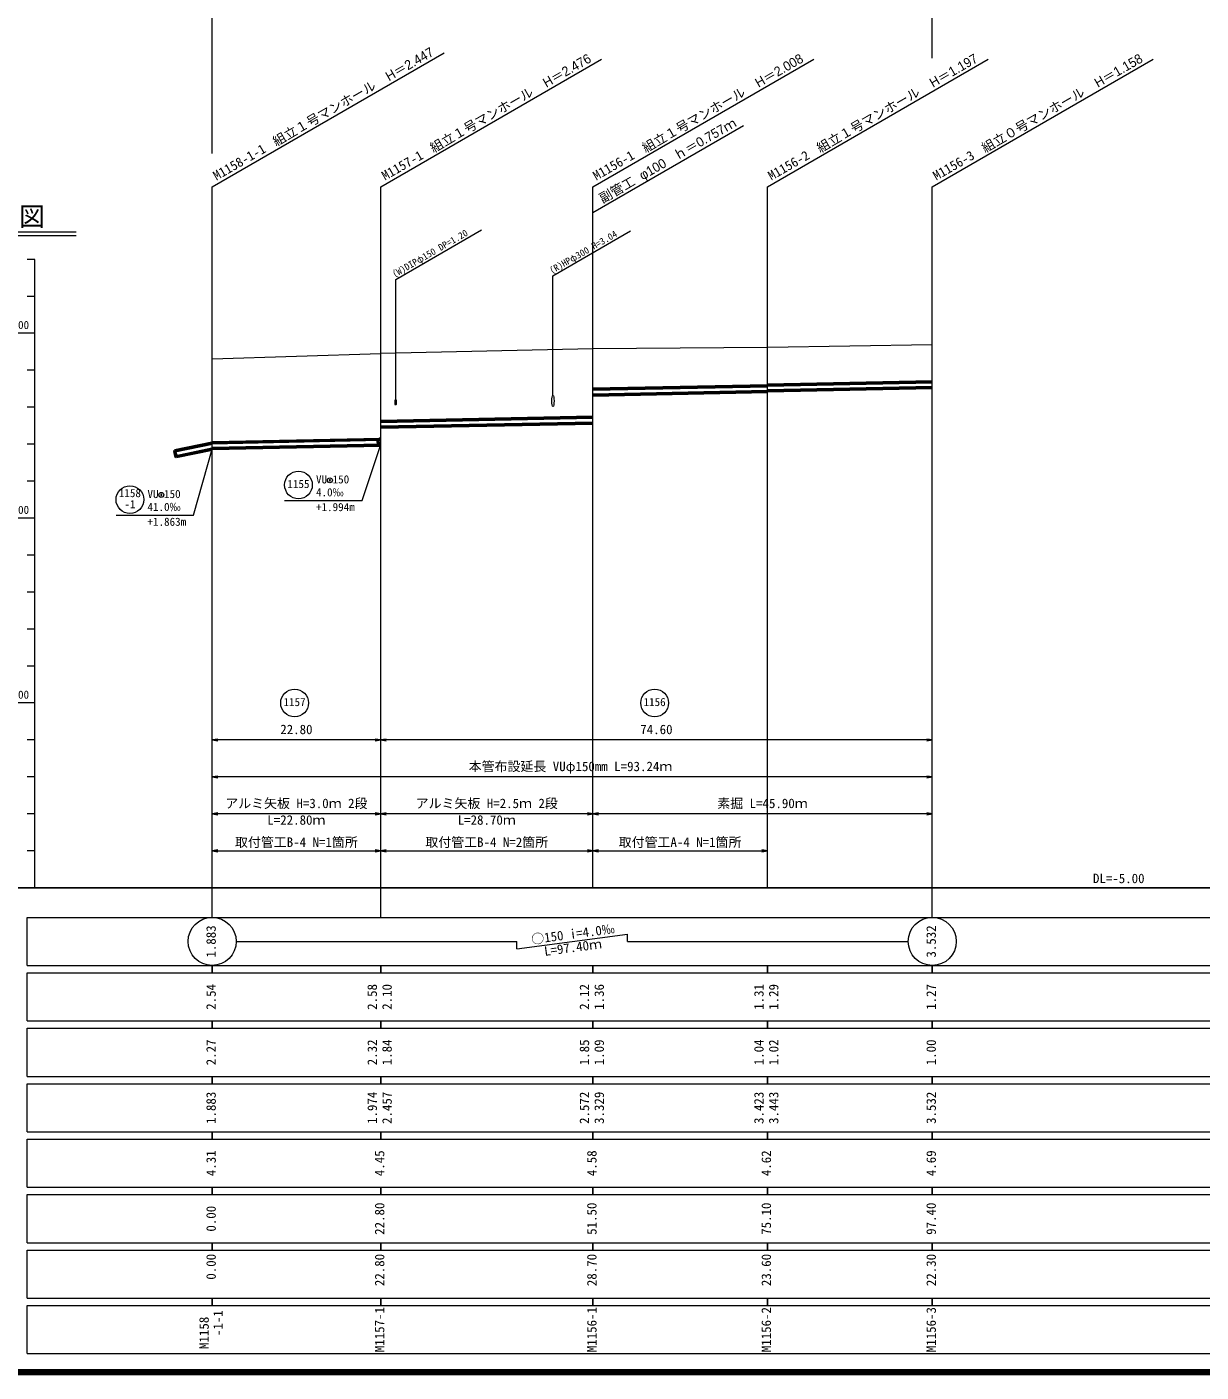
# Model space of a CAD drawing. Units: millimetres on the paper, with parts at other scales. Extents: x 20 to 1662, y 20 to 574.
# Drawn here: x 181.9 to 499.5, y 20 to 383.9 of the extents above; entities that cross this region are included whole.
import ezdxf
from ezdxf.enums import TextEntityAlignment as Align

# ---------------------------------------------------------------- set-up
doc = ezdxf.new("R2010")
doc.units = ezdxf.units.MM
for name, color, linetype, lineweight in [('D-BGD', 8, 'Continuous', 13), ('D-BGD-HTXT', 7, 'Continuous', 13), ('D-STR', 1, 'Continuous', 50), ('D-STR-DIM', 7, 'Continuous', 13), ('D-STR-HTXT', 7, 'Continuous', 13), ('D-TTL', 2, 'Continuous', 140), ('D-TTL-BAND(縦断図の帯 等)', 7, 'Continuous', 13)]:
    doc.layers.add(name, color=color, linetype=linetype, lineweight=lineweight)
doc.styles.add('ＭＳ ゴシック', font='')
doc.styles.add('ＭＳ Ｐゴシック', font='')
doc.styles.get('ＭＳ ゴシック').set_extended_font_data('MS Gothic')
doc.styles.get('ＭＳ Ｐゴシック').set_extended_font_data('MS PGothic')

# ---------------------------------------------------------------- blocks, each defined once
blk = doc.blocks.new('open_arrow')
at = {"color": 0, "linetype": 'Continuous', "lineweight": -2}
blk.add_lwpolyline([(7.5, 1.25), (0, 0), (7.5, -1.25)], dxfattribs=at)

msp = doc.modelspace()

# ---------------------------------------------------------------- linework, layer by layer
at = {"layer": 'D-BGD'}
for p, q in [((232, 294.1), (277.6, 295.5)), ((335, 296.8), (277.6, 295.5)), ((277.6, 143), (277.6, 295.5)), ((382.2, 297.2), (335, 296.8)), ((335, 151), (335, 296.8)), ((426.8, 297.9), (382.2, 297.2)), ((382.2, 151), (382.2, 297.2)), ((426.8, 143), (426.8, 297.9)), ((232, 143), (232, 294.1))]:
    msp.add_line(p, q, dxfattribs=at)
at = {"layer": 'D-BGD-HTXT'}
for p, q in [((281.66, 315.592), (304.826, 328.967)), ((324.2, 316.555), (345.201, 328.68)), ((281.66, 283.092), (281.66, 315.592)), ((324.2, 284.2), (324.2, 316.555))]:
    msp.add_line(p, q, dxfattribs=at)
for centre, major_axis in [((324.2, 282.7), (0, 1.5)), ((281.66, 282.342), (0, 0.75))]:
    msp.add_ellipse(centre, major_axis=major_axis, ratio=0.2, dxfattribs=at)
at = {"layer": 'D-STR'}
for p, q in [((426.8, 287.9), (382.2, 287.01)), ((426.8, 287.82), (382.2, 286.93)), ((382.2, 286.81), (335, 285.87)), ((382.2, 286.73), (335, 285.79)), ((382.2, 285.23), (335, 284.29)), ((382.2, 285.15), (335, 284.21)), ((426.8, 286.32), (382.2, 285.43)), ((426.8, 286.24), (382.2, 285.35)), ((335, 278.3), (277.6, 277.15)), ((335, 278.22), (277.6, 277.07)), ((335, 276.72), (277.6, 275.57)), ((335, 276.64), (277.6, 275.49)), ((232, 271.161), (221.878, 269.083)), ((232, 271.243), (221.901, 269.17)), ((232, 269.548), (222.235, 267.544)), ((232, 269.63), (222.259, 267.631)), ((277.6, 272.32), (232, 271.41)), ((277.6, 272.24), (232, 271.33)), ((277.6, 270.74), (232, 269.83)), ((277.6, 270.66), (232, 269.75))]:
    msp.add_line(p, q, dxfattribs=at)
for centre, radius, start, end in [((277.6, 271.69), 0.75, 90, 270), ((222.689, 268.908), 0.83, 161.59924, 221.59924), ((222.856, 268.095), 0.83, 161.59924, 221.59924), ((221.448, 267.806), 0.83, 341.59924, 41.59924)]:
    msp.add_arc(centre, radius, start, end, dxfattribs=at)
at = {"layer": 'D-STR-DIM'}
for p, q in [((232, 349.68), (232, 393.068)), ((426.8, 375.43), (426.8, 393.068)), ((335, 333.71), (375.709, 357.214))]:
    msp.add_line(p, q, dxfattribs=at)
at = {"layer": 'D-STR-HTXT'}
for p, q in [((232, 340.638), (294.787, 376.888)), ((277.6, 340.638), (337.356, 375.138)), ((335, 340.638), (394.756, 375.138)), ((382.2, 340.638), (441.956, 375.138)), ((426.8, 340.638), (486.556, 375.138)), ((232, 294.1), (232, 340.638)), ((277.6, 295.5), (277.6, 340.638)), ((335, 296.8), (335, 340.638)), ((382.2, 297.2), (382.2, 340.638)), ((426.8, 297.9), (426.8, 340.638)), ((195.24, 328.348), (136.872, 328.348)), ((195.24, 327.348), (136.872, 327.348)), ((277.6, 191), (232, 191)), ((232, 191), (232.1, 191)), ((277.6, 191), (277.5, 191)), ((426.8, 191), (277.6, 191)), ((277.6, 191), (277.7, 191)), ((426.8, 191), (426.7, 191)), ((426.8, 181), (232, 181)), ((232, 181), (232.1, 181)), ((426.8, 181), (426.7, 181)), ((232, 152), (232, 172)), ((277.6, 152), (277.6, 172)), ((277.6, 152), (277.6, 172)), ((335, 152), (335, 172)), ((335, 152), (335, 172)), ((426.8, 152), (426.8, 172)), ((277.6, 171), (232, 171)), ((232, 171), (232.1, 171)), ((277.6, 171), (277.5, 171)), ((335, 171), (277.6, 171)), ((277.6, 171), (277.7, 171)), ((335, 171), (334.9, 171)), ((426.8, 171), (335, 171)), ((335, 171), (335.1, 171)), ((426.8, 171), (426.7, 171)), ((232, 152.5), (232, 161.5)), ((232, 161), (277.6, 161)), ((232, 161), (232.1, 161)), ((277.6, 161), (277.5, 161)), ((277.6, 152.5), (277.6, 161.5)), ((277.6, 152.5), (277.6, 161.5)), ((277.6, 161), (335, 161)), ((277.6, 161), (277.7, 161)), ((335, 161), (334.9, 161)), ((335, 152.5), (335, 161.5)), ((335, 152.5), (335, 161.5)), ((335, 161), (382.2, 161)), ((335, 161), (335.1, 161)), ((382.2, 161), (382.1, 161)), ((382.2, 152.5), (382.2, 161.5))]:
    msp.add_line(p, q, dxfattribs=at)
at = {"layer": 'D-STR-HTXT', "color": 4}
for p, q in [((227, 251.775), (232, 269.63)), ((272.6, 255.74), (277.6, 270.94)), ((251.6, 255.74), (272.6, 255.74)), ((206, 251.775), (227, 251.775))]:
    msp.add_line(p, q, dxfattribs=at)
for centre, radius in [((255.35, 259.99), 3.75), ((209.75, 256.025), 3.75), ((263.85, 261.24), 0.675), ((218.25, 257.275), 0.675), ((254.3, 201), 3.75), ((351.7, 201), 3.75)]:
    msp.add_circle(centre, radius, dxfattribs=at)
for centre, start, end in [((263.85, 261.24), 0, 180), ((263.85, 261.24), 180, 0), ((218.25, 257.275), 360, 180), ((218.25, 257.275), 180, 0)]:
    msp.add_arc(centre, 0.169, start, end, dxfattribs=at)
at = {"layer": 'D-TTL'}
for p, q in [((20, 20), (821, 20)), ((821, 20), (20, 20))]:
    msp.add_line(p, q, dxfattribs=at)
at = {"layer": 'D-TTL-BAND(縦断図の帯 等)', "color": 6}
for p, q in [((184, 321), (182, 321)), ((184, 151), (184, 321)), ((184, 311), (182, 311)), ((184, 301), (179, 301)), ((184, 291), (182, 291)), ((184, 281), (182, 281)), ((184, 271), (182, 271)), ((184, 261), (182, 261)), ((184, 251), (179, 251)), ((184, 241), (182, 241)), ((184, 231), (182, 231)), ((184, 221), (182, 221)), ((184, 211), (182, 211)), ((184, 201), (179, 201)), ((184, 191), (182, 191)), ((184, 181), (182, 181)), ((184, 171), (182, 171)), ((184, 161), (182, 161)), ((182, 130), (182, 143)), ((182, 143), (701, 143)), ((182, 130), (701, 130)), ((182, 115), (182, 128)), ((182, 128), (701, 128)), ((182, 115), (701, 115)), ((182, 100), (182, 113)), ((182, 113), (701, 113)), ((182, 100), (701, 100)), ((182, 85), (182, 98)), ((182, 98), (701, 98)), ((182, 85), (701, 85)), ((182, 70), (182, 83)), ((182, 83), (701, 83)), ((182, 70), (701, 70)), ((182, 55), (182, 68)), ((182, 68), (701, 68)), ((182, 55), (701, 55)), ((182, 40), (182, 53)), ((182, 53), (701, 53)), ((182, 40), (701, 40)), ((182, 25), (182, 38)), ((182, 38), (701, 38)), ((182, 25), (701, 25))]:
    msp.add_line(p, q, dxfattribs=at)
at = {"layer": 'D-TTL-BAND(縦断図の帯 等)', "color": 6, "lineweight": 25}
for p, q in [((150, 151), (701, 151)), ((232, 128), (232, 130)), ((277.6, 128), (277.6, 130)), ((335, 128), (335, 130)), ((382.2, 128), (382.2, 130)), ((426.8, 128), (426.8, 130)), ((232, 113), (232, 115)), ((277.6, 113), (277.6, 115)), ((335, 113), (335, 115)), ((382.2, 113), (382.2, 115)), ((426.8, 113), (426.8, 115)), ((232, 98), (232, 100)), ((277.6, 98), (277.6, 100)), ((335, 98), (335, 100)), ((382.2, 98), (382.2, 100)), ((426.8, 98), (426.8, 100)), ((232, 83), (232, 85)), ((277.6, 83), (277.6, 85)), ((335, 83), (335, 85)), ((382.2, 83), (382.2, 85)), ((426.8, 83), (426.8, 85)), ((232, 68), (232, 70)), ((277.6, 68), (277.6, 70)), ((335, 68), (335, 70)), ((382.2, 68), (382.2, 70)), ((426.8, 68), (426.8, 70)), ((232, 53), (232, 55)), ((277.6, 53), (277.6, 55)), ((335, 53), (335, 55)), ((382.2, 53), (382.2, 55)), ((426.8, 53), (426.8, 55)), ((232, 38), (232, 40)), ((277.6, 38), (277.6, 40)), ((335, 38), (335, 40)), ((382.2, 38), (382.2, 40)), ((426.8, 38), (426.8, 40))]:
    msp.add_line(p, q, dxfattribs=at)
at = {"layer": 'D-TTL-BAND(縦断図の帯 等)', "color": 4}
for p, q in [((314.4, 134.5), (344.4, 138.5)), ((344.4, 136.5), (344.4, 138.5)), ((238.5, 136.5), (314.4, 136.5)), ((314.4, 134.5), (314.4, 136.5)), ((344.4, 136.5), (420.3, 136.5))]:
    msp.add_line(p, q, dxfattribs=at)
for centre in [(232, 136.5), (426.8, 136.5)]:
    msp.add_circle(centre, 6.5, dxfattribs=at)

# ---------------------------------------------------------------- block references
at = {"layer": 'D-STR-HTXT', "xscale": 0.2, "yscale": 0.2}
for p in [(232, 191), (277.6, 191), (232, 181), (232, 171), (277.6, 171), (335, 171), (232, 161), (277.6, 161), (335, 161)]:
    msp.add_blockref('open_arrow', p, dxfattribs=at)
at = {"layer": 'D-STR-HTXT', "xscale": 0.2, "yscale": 0.2, "rotation": 180}
for p in [(277.6, 191), (426.8, 191), (426.8, 181), (277.6, 171), (335, 171), (426.8, 171), (277.6, 161), (335, 161), (382.2, 161)]:
    msp.add_blockref('open_arrow', p, dxfattribs=at)

# ---------------------------------------------------------------- texts
at = {"layer": 'D-BGD-HTXT', "style": 'ＭＳ ゴシック'}
for s, p in [('(W)DIPφ150 DP=1.20', (281.66, 315.592)), ('(R)HPφ300 H=3.04', (324.2, 316.555))]:
    msp.add_text(s, height=1.833, rotation=30, dxfattribs=at).set_placement(p, align=Align.BOTTOM_LEFT)
at = {"layer": 'D-STR-DIM', "style": 'ＭＳ Ｐゴシック'}
for s, p in [('ｈ＝0.757ｍ', (358.135, 347.067)), ('φ100', (348.825, 341.692)), ('副管工', (338, 335.442))]:
    msp.add_text(s, height=2.566, rotation=30, dxfattribs=at).set_placement(p, align=Align.BOTTOM_LEFT)
at = {"layer": 'D-STR-HTXT'}
for s, style, p in [(' H＝2.447', 'ＭＳ Ｐゴシック', (279.415, 368.013)), (' H＝2.476', 'ＭＳ Ｐゴシック', (321.984, 366.263)), (' H＝2.008', 'ＭＳ Ｐゴシック', (379.384, 366.263)), (' H＝1.197', 'ＭＳ Ｐゴシック', (426.584, 366.263)), (' H＝1.158', 'ＭＳ Ｐゴシック', (471.184, 366.263)), (' 組立１号マンホール', 'ＭＳ Ｐゴシック', (248.887, 350.388)), (' 組立１号マンホール', 'ＭＳ Ｐゴシック', (291.456, 348.638)), (' 組立１号マンホール', 'ＭＳ Ｐゴシック', (348.856, 348.638)), (' 組立１号マンホール', 'ＭＳ Ｐゴシック', (396.056, 348.638)), (' 組立０号マンホール', 'ＭＳ Ｐゴシック', (440.656, 348.638)), (' M1158-1-1', 'ＭＳ ゴシック', (232.064, 340.731)), (' M1157-1', 'ＭＳ ゴシック', (277.664, 340.731)), (' M1156-1', 'ＭＳ ゴシック', (334.811, 340.731)), (' M1156-2', 'ＭＳ ゴシック', (382.173, 340.731)), (' M1156-3', 'ＭＳ ゴシック', (426.794, 340.731))]:
    msp.add_text(s, height=2.566, rotation=30, dxfattribs=dict(at, style=style)).set_placement(p, align=Align.BOTTOM_LEFT)
at = {"layer": 'D-STR-HTXT', "color": 4, "style": 'ＭＳ ゴシック'}
for s, p in [('VU 150', (260.1, 259.74)), ('1158', (206.75, 256.025)), ('VU 150', (214.5, 255.775)), ('1155', (252.35, 258.49)), ('4.0‰', (260.1, 256.24)), ('-1', (208.25, 253.025)), ('41.0‰', (214.5, 252.275)), ('+1.994m', (260.1, 252.24)), ('+1.863m', (214.5, 248.275)), ('1157', (251.3, 199.5)), ('1156', (348.7, 199.5))]:
    msp.add_text(s, height=2.199, dxfattribs=at).set_placement(p, align=Align.BOTTOM_LEFT)
at = {"layer": 'D-STR-HTXT', "style": 'ＭＳ ゴシック'}
for s, p in [('22.80', (250.425, 191.8)), ('74.60', (347.825, 191.8)), ('本管布設延長 VUφ150mm L=93.24ｍ', (301.4, 181.8)), ('アルミ矢板 H=3.0ｍ 2段', (235.55, 171.8)), ('アルミ矢板 H=2.5ｍ 2段', (287.05, 171.8)), ('素掘 L=45.90ｍ', (368.65, 171.8)), ('L=22.80ｍ', (246.925, 167.3)), ('L=28.70ｍ', (298.425, 167.3)), ('取付管工B-4 N=1箇所', (238.175, 161.3)), ('取付管工B-4 N=2箇所', (289.675, 161.3)), ('取付管工A-4 N=1箇所', (341.975, 161.3))]:
    msp.add_text(s, height=2.566, dxfattribs=at).set_placement(p, align=Align.BOTTOM_LEFT)
at = {"layer": 'D-STR-HTXT', "insert": (142.619, 329.419), "char_height": 5.132, "attachment_point": 7, "style": 'ＭＳ ゴシック'}
msp.add_mtext('\\T1.18;縦\\~断\\~面\\~図', dxfattribs=at)
at = {"layer": 'D-TTL-BAND(縦断図の帯 等)', "color": 6, "style": 'ＭＳ ゴシック'}
for s, height, p in [('5.00', 2.199, (176.5, 301.5)), ('0.00', 2.199, (176.5, 251.5)), ('-5.00', 2.199, (175, 201.5)), ('DL=-5.00', 2.566, (470.272, 151.5))]:
    msp.add_text(s, height=height, dxfattribs=at).set_placement(p, align=Align.BOTTOM_LEFT)
at = {"layer": 'D-TTL-BAND(縦断図の帯 等)', "color": 4, "style": 'ＭＳ ゴシック'}
for s, rotation, p in [('1.883', 90, (233.75, 132.125)), ('○150 i=4.0‰', 7.595, (318.625, 134.997)), ('3.532', 90, (428.55, 132.125)), ('L=97.40ｍ', 7.595, (322.094, 131.815)), ('2.54', 90, (233.75, 118)), ('2.58', 90, (277.35, 118)), ('2.10', 90, (281.35, 118)), ('2.12', 90, (334.75, 118)), ('1.36', 90, (338.75, 118)), ('1.31', 90, (381.95, 118)), ('1.29', 90, (385.95, 118)), ('1.27', 90, (428.55, 118)), ('2.27', 90, (233.75, 103)), ('2.32', 90, (277.35, 103)), ('1.84', 90, (281.35, 103)), ('1.85', 90, (334.75, 103)), ('1.09', 90, (338.75, 103)), ('1.04', 90, (381.95, 103)), ('1.02', 90, (385.95, 103)), ('1.00', 90, (428.55, 103)), ('1.883', 90, (233.75, 87.125)), ('1.974', 90, (277.35, 87.125)), ('2.457', 90, (281.35, 87.125)), ('2.572', 90, (334.75, 87.125)), ('3.329', 90, (338.75, 87.125)), ('3.423', 90, (381.95, 87.125)), ('3.443', 90, (385.95, 87.125)), ('3.532', 90, (428.55, 87.125)), ('4.31', 90, (233.75, 73)), ('4.45', 90, (279.35, 73)), ('4.58', 90, (336.75, 73)), ('4.62', 90, (383.95, 73)), ('4.69', 90, (428.55, 73)), ('22.80', 90, (279.35, 57.125)), ('51.50', 90, (336.75, 57.125)), ('75.10', 90, (383.95, 57.125)), ('97.40', 90, (428.55, 57.125)), ('0.00', 90, (233.75, 58)), ('0.00', 90, (233.75, 45)), ('22.80', 90, (279.35, 43.25)), ('28.70', 90, (336.75, 43.25)), ('23.60', 90, (383.95, 43.25)), ('22.30', 90, (428.55, 43.25)), ('  -1-1', 90, (235.65, 26.25)), ('M1157-1', 90, (279.35, 25.375)), ('M1156-1', 90, (336.75, 25.375)), ('M1156-2', 90, (383.95, 25.375)), ('M1156-3', 90, (428.55, 25.375)), ('M1158', 90, (231.85, 26.25))]:
    msp.add_text(s, height=2.566, rotation=rotation, dxfattribs=at).set_placement(p, align=Align.BOTTOM_LEFT)

doc.saveas('drawing.dxf')
